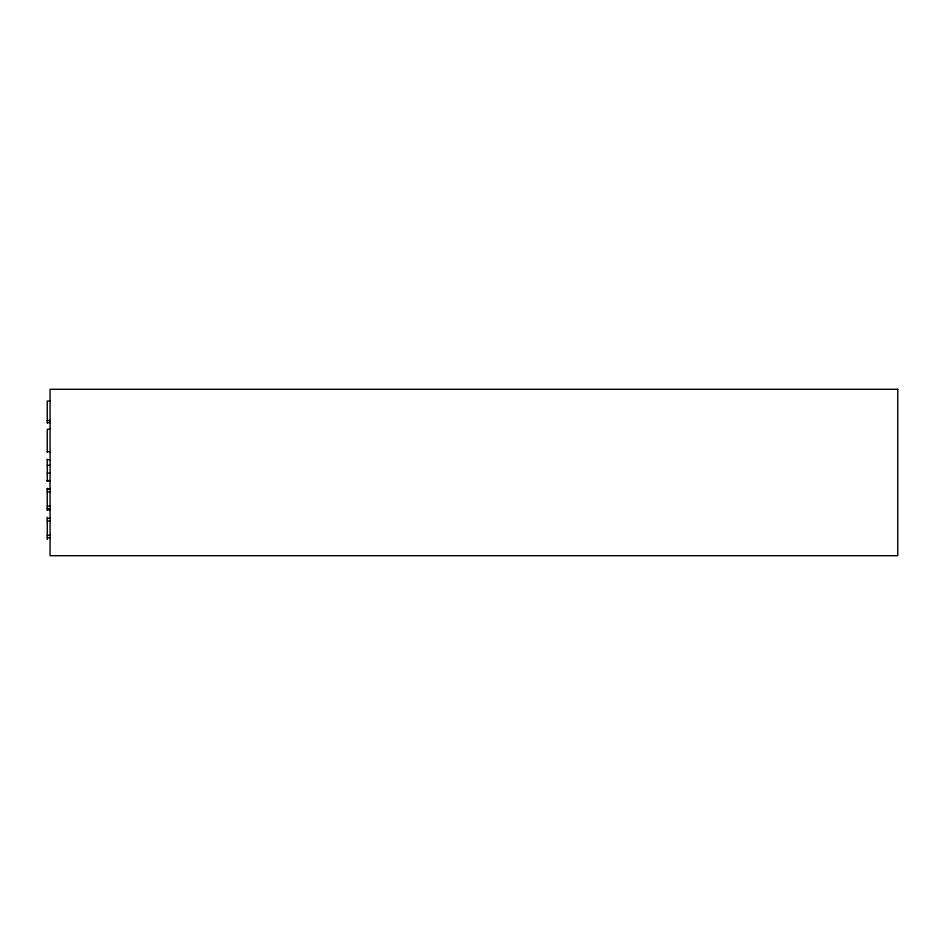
<?xml version="1.0" encoding="UTF-8"?>
<svg xmlns="http://www.w3.org/2000/svg" width="945" height="945" viewBox="0 0 945 945"><rect width="100%" height="100%" fill="white"/><g stroke="black" fill="none" stroke-linecap="round" stroke-linejoin="round"><path stroke-width="1.42" d="M50.061 401.07L47.25 401.07L47.25 423.124M47.25 420.49L50.061 420.49M47.25 422.592L50.061 422.592M50.061 429.254L47.25 429.254L47.25 452.183M47.25 451.663L50.061 451.663M47.25 459.719L50.061 459.719M47.25 465.318L50.061 465.318M47.25 473.138L50.061 473.138M47.25 480.627L50.061 480.627M47.25 480.733L50.061 480.733M47.25 488.789L50.061 488.789M47.25 489.191L50.061 489.191M47.25 491.991L50.061 491.991M47.25 506.166L50.061 506.166M47.25 508.717L50.061 508.717M47.25 509.887L50.061 509.887M47.25 518.262L50.061 518.262M47.25 521.049L50.061 521.049M47.25 535.236L50.061 535.236M47.25 537.788L50.061 537.788M47.25 459.199L47.25 481.253M47.25 488.258L47.25 510.324M47.25 517.317L47.25 539.394M897.75 389.293L50.061 389.293L50.061 555.707L897.75 555.707L897.75 389.293"/></g></svg>
